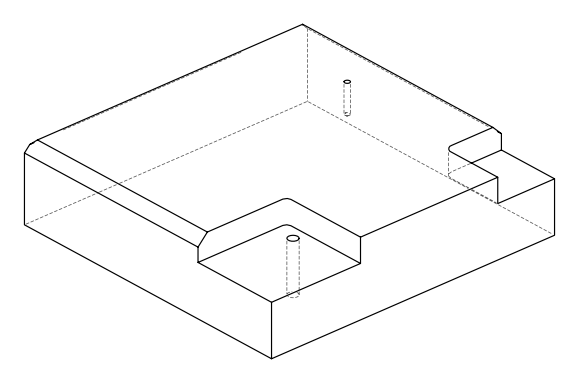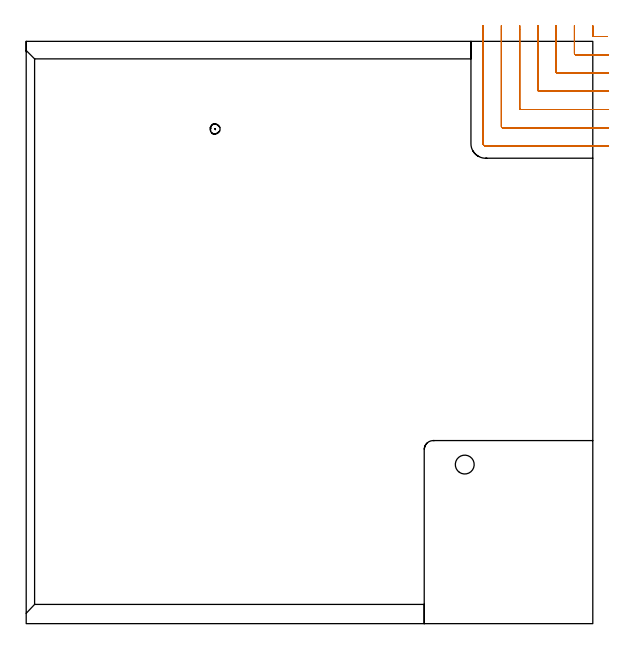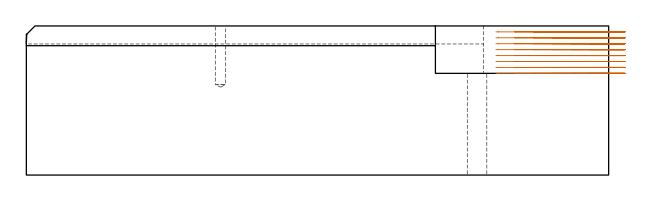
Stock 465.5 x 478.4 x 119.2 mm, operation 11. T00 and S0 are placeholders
(PLAN: 11 operations, 7 tool changes, 132.3 min)
(1 SPOT_DRILL | STEP1HOLE | NXT0321_9005460120000 | 0.04 min | 4186 mm3)
(2 SPOT_DRILL_1 | STEP1POCKET | NXT0321_9005460120000 | 0.03 min | 3 mm3)
(3 DRILL_BLIND_HOLE_INTO_CENTER | STEP1HOLE | UGT0301_185 | 0.05 min | 253 mm3)
(4 GUN_DRILL_THROUGH_HOLE | STEP1HOLE | UGT0307_002 | 0.42 min | 2029 mm3)
(5 SPADE_DRILL_TO_ENLARGE_THROUGH_HOLE | STEP1HOLE | UGT0306_006 | 0.36 min | 15956 mm3)
(6 DRILL_BLIND_HOLE_INTO_CENTER_1 | STEP1POCKET | UGT0301_199 | 0.21 min | 2490 mm3)
(7 AREA_MILL | FG_CHAMFER_SURFACE | UGT0205_001 | 11.12 min | 11203 mm3)
(8 AREA_MILL_1 | FG_CHAMFER_SURFACE_1 | UGT0205_001 | 15.9 min | 41525 mm3)
(9 AREA_MILL_2 | FG_CHAMFER_SURFACE_2 | UGT0205_001 | 17.64 min | 38407 mm3)
(10 MILL_CORNER_NOTCH_RECTANGULAR | CORNER_NOTCH_RECTANGULAR | NXT0201_011 | Follow Part, ap 3, ae 75% | 72.54 min | 780988 mm3)
(11 MILL_CORNER_NOTCH_RECTANGULAR_1 | CORNER_NOTCH_RECTANGULAR_1 | UGT0201_094 | Follow Part, ap 5, ae 75% | 13.97 min | 362335 mm3)
(TOOL NXT0321_9005460120000 | NC Spot Drill, 142deg, 12mm, Carbide, Uncoated | D12 PA142 FL30 Z2)
(TOOL UGT0301_185 | Twist Drill 6.3 mm | D6.3 PA118 FL61 Z2)
(TOOL UGT0307_002 | Gun Drill 6 mm | D6 PA130 FL24 Z1)
(TOOL UGT0306_006 | Spade Drill 15.5mm | D15.5 PA132 FL10 Z2)
(TOOL UGT0301_199 | Twist Drill 8.2 mm | D8.2 PA118 FL72 Z2)
(TOOL UGT0205_001 | Chamfer Mill 20 x 3 x 45 deg. | D20 FL50 Z2)
(TOOL NXT0201_011 | ENDMILL 12mm [2P460-1200-NA 1630] | D12 FL38 Z6)
(TOOL UGT0201_094 | End mill 20 mm | D20 FL38 Z4)
(OP 11 MILL_CORNER_NOTCH_RECTANGULAR_1)
G17 G21 G94 G90
T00 M6
G54
G17 G0 G90 X465.4 Y491.4 S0 M3
G43 Z129.2 H0
Z114.462
G94 G1 Y488.4 F250.
Y483.393 F500.
G3 X466.393 Y482.4 R1.
G1 X474.665
X477.665 F250.
G0 Z129.2
X450.4 Y491.4
Z114.462
G1 Y488.4
Y468.393 F500.
G3 X451.393 Y467.4 R1.
G1 X475.5
X478.5 F250.
G0 Z129.2
X435.4 Y491.4
Z114.462
G1 Y488.4
Y453.394 F500.
G3 X436.394 Y452.4 R1.
G1 X475.5
X478.5 F250.
G0 Z129.2
X420.4 Y491.4
Z114.462
G1 Y488.4
Y438.394 F500.
G3 X421.394 Y437.4 R1.
G1 X475.5
X478.5 F250.
G0 Z129.2
X405.4 Y491.4
Z114.462
G1 Y488.4
Y423.395 F500.
G3 X406.395 Y422.4 R1.
G1 X475.5
X478.5 F250.
G0 Z129.2
X390.4 Y491.4
Z114.462
G1 Y488.4
Y408.395 F500.
G3 X391.395 Y407.4 R1.
G1 X475.5
X478.5 F250.
G0 Z129.2
X375.4 Y491.4
Z114.462
G1 Y488.4
Y394.4 F500.
G3 X377.4 Y392.4 R2.
G1 X475.5
X478.5 F250.
G0 Z129.2
X465.4 Y491.4
Z109.725
G1 Y488.4
Y483.393 F500.
G3 X466.393 Y482.4 R1.
G1 X474.665
X477.665 F250.
G0 Z129.2
X450.4 Y491.4
Z109.725
G1 Y488.4
Y468.393 F500.
G3 X451.393 Y467.4 R1.
G1 X475.5
X478.5 F250.
G0 Z129.2
X435.4 Y491.4
Z109.725
G1 Y488.4
Y453.394 F500.
G3 X436.394 Y452.4 R1.
G1 X475.5
X478.5 F250.
G0 Z129.2
X420.4 Y491.4
Z109.725
G1 Y488.4
Y438.394 F500.
G3 X421.394 Y437.4 R1.
G1 X475.5
X478.5 F250.
G0 Z129.2
X405.4 Y491.4
Z109.725
G1 Y488.4
Y423.395 F500.
G3 X406.395 Y422.4 R1.
G1 X475.5
X478.5 F250.
G0 Z129.2
X390.4 Y491.4
Z109.725
G1 Y488.4
Y408.395 F500.
G3 X391.395 Y407.4 R1.
G1 X475.5
X478.5 F250.
G0 Z129.2
X375.4 Y491.4
Z109.725
G1 Y488.4
Y394.4 F500.
G3 X377.4 Y392.4 R2.
G1 X475.5
X478.5 F250.
G0 Z129.2
X465.4 Y491.4
Z104.987
G1 Y488.4
Y483.393 F500.
G3 X466.393 Y482.4 R1.
G1 X474.665
X477.665 F250.
G0 Z129.2
X450.4 Y491.4
Z104.987
G1 Y488.4
Y468.393 F500.
G3 X451.393 Y467.4 R1.
G1 X475.5
X478.5 F250.
G0 Z129.2
X435.4 Y491.4
Z104.987
G1 Y488.4
Y453.394 F500.
G3 X436.394 Y452.4 R1.
G1 X475.5
X478.5 F250.
G0 Z129.2
X420.4 Y491.4
Z104.987
G1 Y488.4
Y438.394 F500.
G3 X421.394 Y437.4 R1.
G1 X475.5
X478.5 F250.
G0 Z129.2
X405.4 Y491.4
Z104.987
G1 Y488.4
Y423.395 F500.
G3 X406.395 Y422.4 R1.
G1 X475.5
X478.5 F250.
G0 Z129.2
X390.4 Y491.4
Z104.987
G1 Y488.4
Y408.395 F500.
G3 X391.395 Y407.4 R1.
G1 X475.5
X478.5 F250.
G0 Z129.2
X375.4 Y491.4
Z104.987
G1 Y488.4
Y394.4 F500.
G3 X377.4 Y392.4 R2.
G1 X475.5
X478.5 F250.
G0 Z129.2
X465.4 Y491.4
Z100.25
G1 Y488.4
Y483.393 F500.
G3 X466.393 Y482.4 R1.
G1 X474.665
X477.665 F250.
G0 Z129.2
X450.4 Y491.4
Z100.25
G1 Y488.4
Y468.393 F500.
G3 X451.393 Y467.4 R1.
G1 X475.5
X478.5 F250.
G0 Z129.2
X435.4 Y491.4
Z100.25
G1 Y488.4
Y453.394 F500.
G3 X436.394 Y452.4 R1.
G1 X475.5
X478.5 F250.
G0 Z129.2
X420.4 Y491.4
Z100.25
G1 Y488.4
Y438.394 F500.
G3 X421.394 Y437.4 R1.
G1 X475.5
X478.5 F250.
G0 Z129.2
X405.4 Y491.4
Z100.25
G1 Y488.4
Y423.395 F500.
G3 X406.395 Y422.4 R1.
G1 X475.5
X478.5 F250.
G0 Z129.2
X390.4 Y491.4
Z100.25
G1 Y488.4
Y408.395 F500.
G3 X391.395 Y407.4 R1.
G1 X475.5
X478.5 F250.
G0 Z129.2
X375.4 Y491.4
Z100.25
G1 Y488.4
Y394.4 F500.
G3 X377.4 Y392.4 R2.
G1 X475.5
X478.5 F250.
G0 Z129.2
X465.4 Y491.4
Z95.512
G1 Y488.4
Y483.393 F500.
G3 X466.393 Y482.4 R1.
G1 X474.665
X477.665 F250.
G0 Z129.2
X450.4 Y491.4
Z95.512
G1 Y488.4
Y468.393 F500.
G3 X451.393 Y467.4 R1.
G1 X475.5
X478.5 F250.
G0 Z129.2
X435.4 Y491.4
Z95.512
G1 Y488.4
Y453.394 F500.
G3 X436.394 Y452.4 R1.
G1 X475.5
X478.5 F250.
G0 Z129.2
X420.4 Y491.4
Z95.512
G1 Y488.4
Y438.394 F500.
G3 X421.394 Y437.4 R1.
G1 X475.5
X478.5 F250.
G0 Z129.2
X405.4 Y491.4
Z95.512
G1 Y488.4
Y423.395 F500.
G3 X406.395 Y422.4 R1.
G1 X475.5
X478.5 F250.
G0 Z129.2
X390.4 Y491.4
Z95.512
G1 Y488.4
Y408.395 F500.
G3 X391.395 Y407.4 R1.
G1 X475.5
X478.5 F250.
G0 Z129.2
X375.4 Y491.4
Z95.512
G1 Y488.4
Y394.4 F500.
G3 X377.4 Y392.4 R2.
G1 X475.5
X478.5 F250.
G0 Z129.2
X465.4 Y491.4
Z90.775
G1 Y488.4
Y483.393 F500.
G3 X466.393 Y482.4 R1.
G1 X474.665
X477.665 F250.
G0 Z129.2
X450.4 Y491.4
Z90.775
G1 Y488.4
Y468.393 F500.
G3 X451.393 Y467.4 R1.
G1 X475.5
X478.5 F250.
G0 Z129.2
X435.4 Y491.4
Z90.775
G1 Y488.4
Y453.394 F500.
G3 X436.394 Y452.4 R1.
G1 X475.5
X478.5 F250.
G0 Z129.2
X420.4 Y491.4
Z90.775
G1 Y488.4
Y438.394 F500.
G3 X421.394 Y437.4 R1.
G1 X475.5
X478.5 F250.
G0 Z129.2
X405.4 Y491.4
Z90.775
G1 Y488.4
Y423.395 F500.
G3 X406.395 Y422.4 R1.
G1 X475.5
X478.5 F250.
G0 Z129.2
X390.4 Y491.4
Z90.775
G1 Y488.4
Y408.395 F500.
G3 X391.395 Y407.4 R1.
G1 X475.5
X478.5 F250.
G0 Z129.2
X375.4 Y491.4
Z90.775
G1 Y488.4
Y394.4 F500.
G3 X377.4 Y392.4 R2.
G1 X475.5
X478.5 F250.
G0 Z129.2
X465.4 Y491.4
Z86.037
G1 Y488.4
Y483.393 F500.
G3 X466.393 Y482.4 R1.
G1 X474.665
X477.665 F250.
G0 Z129.2
X450.4 Y491.4
Z86.037
G1 Y488.4
Y468.393 F500.
G3 X451.393 Y467.4 R1.
G1 X475.5
X478.5 F250.
G0 Z129.2
X435.4 Y491.4
Z86.037
G1 Y488.4
Y453.394 F500.
G3 X436.394 Y452.4 R1.
G1 X475.5
X478.5 F250.
G0 Z129.2
X420.4 Y491.4
Z86.037
G1 Y488.4
Y438.394 F500.
G3 X421.394 Y437.4 R1.
G1 X475.5
X478.5 F250.
G0 Z129.2
X405.4 Y491.4
Z86.037
G1 Y488.4
Y423.395 F500.
G3 X406.395 Y422.4 R1.
G1 X475.5
X478.5 F250.
G0 Z129.2
X390.4 Y491.4
Z86.037
G1 Y488.4
Y408.395 F500.
G3 X391.395 Y407.4 R1.
G1 X475.5
X478.5 F250.
G0 Z129.2
X375.4 Y491.4
Z86.037
G1 Y488.4
Y394.4 F500.
G3 X377.4 Y392.4 R2.
G1 X475.5
X478.5 F250.
G0 Z129.2
X465.4 Y491.4
Z81.3
G1 Y488.4
Y483.393 F500.
G3 X466.393 Y482.4 R1.
G1 X474.665
X477.665 F250.
G0 Z129.2
X450.4 Y491.4
Z81.3
G1 Y488.4
Y468.393 F500.
G3 X451.393 Y467.4 R1.
G1 X475.5
X478.5 F250.
G0 Z129.2
X435.4 Y491.4
Z81.3
G1 Y488.4
Y453.394 F500.
G3 X436.394 Y452.4 R1.
G1 X475.5
X478.5 F250.
G0 Z129.2
X420.4 Y491.4
Z81.3
G1 Y488.4
Y438.394 F500.
G3 X421.394 Y437.4 R1.
G1 X475.5
X478.5 F250.
G0 Z129.2
X405.4 Y491.4
Z81.3
G1 Y488.4
Y423.395 F500.
G3 X406.395 Y422.4 R1.
G1 X475.5
X478.5 F250.
G0 Z129.2
X390.4 Y491.4
Z81.3
G1 Y488.4
Y408.395 F500.
G3 X391.395 Y407.4 R1.
G1 X475.5
X478.5 F250.
G0 Z129.2
X375.4 Y491.4
Z81.3
G1 Y488.4
Y394.4 F500.
G3 X377.4 Y392.4 R2.
G1 X475.5
X478.5 F250.
G0 Z129.2
M5
M2
